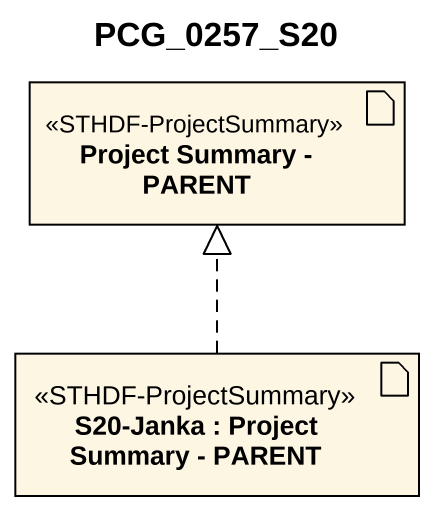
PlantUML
@startuml
title PCG_0257_S20
artifact "Project Summary - PARENT" as Project_Summary_PARENT <<STHDF-ProjectSummary>>
artifact "S20-Janka : Project Summary - PARENT" as S20_Janka <<STHDF-ProjectSummary>>
S20_Janka .up.|> Project_Summary_PARENT
@enduml
